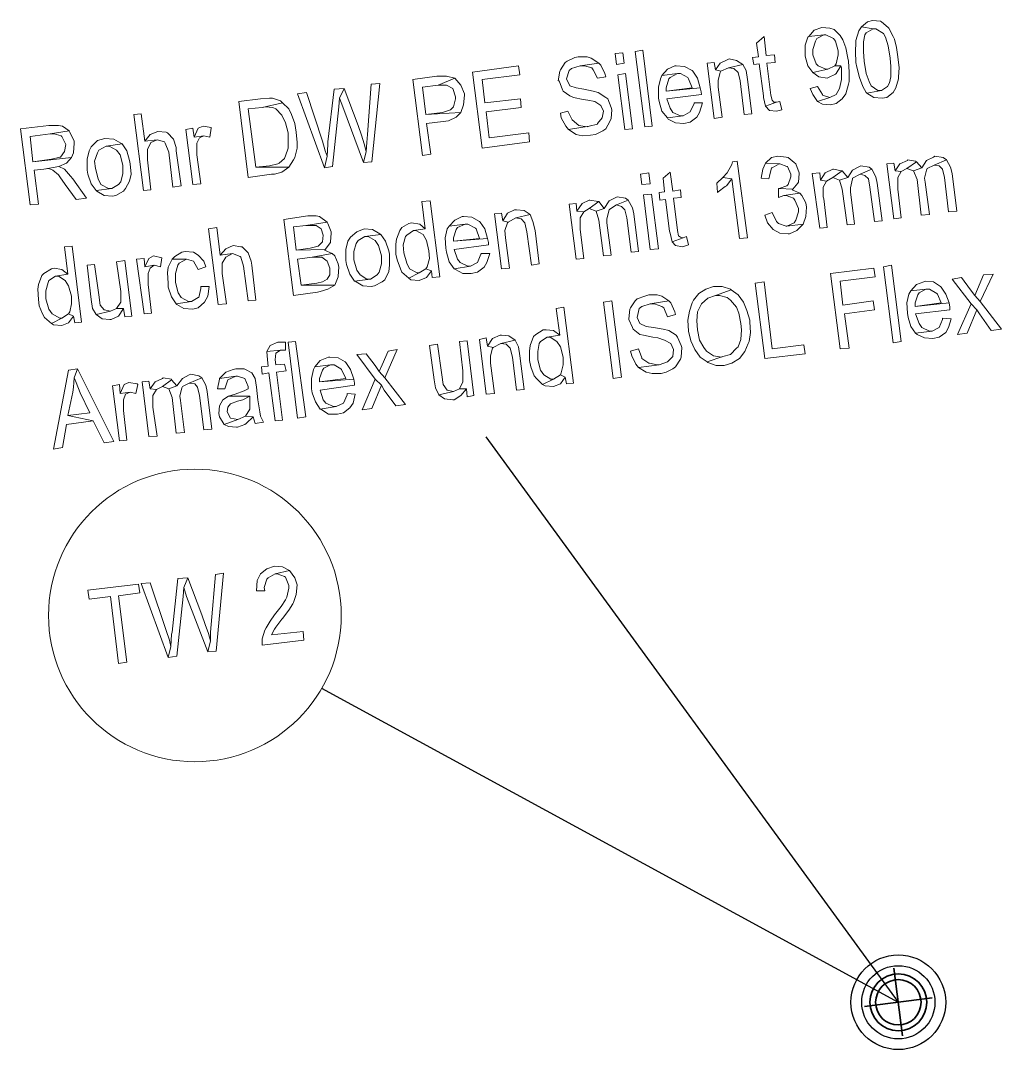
# Model space of a CAD drawing. Header units: metres. Extents: x 2713732.4 to 2713757.2, y 1226081.6 to 1226111.3.
# Drawn here: x 2713736.065 to 2713737.618, y 1226096.749 to 1226098.379 of the extents above; entities that cross this region are included whole.
import ezdxf

# ---------------------------------------------------------------- set-up
doc = ezdxf.new("R2010")
doc.units = ezdxf.units.M
doc.linetypes.add('DASHDOT', pattern=[1, 0.5, -0.25, 0, -0.25])
doc.layers.add('einlagen_boden_erstes_og', color=7, linetype='Continuous', true_color=0x000000)

msp = doc.modelspace()

# ---------------------------------------------------------------- linework, layer by layer
at = {"layer": 'einlagen_boden_erstes_og', "color": 7, "linetype": 'Continuous', "lineweight": 25, "extrusion": (0.000477202, 0.001815, 0.999998)}
for p in [(2713736.8015, 1226097.7193, -0.1688), (2713736.5414, 1226097.3209, -0.1679)]:
    msp.add_line(p, (2713737.4547, 1226096.8237, -0.1674), dxfattribs=at)
at = {"layer": 'einlagen_boden_erstes_og', "color": 216, "linetype": 'DASHDOT', "lineweight": 35, "true_color": 0x800080, "extrusion": (0.000477202, 0.001815, 0.999998)}
for p, q in [((2713737.4615, 1226096.7701, -0.1674), (2713737.4479, 1226096.8773, -0.1675)), ((2713737.4011, 1226096.8169, -0.1674), (2713737.5082, 1226096.8305, -0.1675))]:
    msp.add_line(p, q, dxfattribs=at)
at = {"layer": 'einlagen_boden_erstes_og', "color": 7, "lineweight": 0}
for points in [[(2713737.3334, 1226098.3681), (2713737.3334, 1226098.3681), (2713737.3215, 1226098.3638), (2713737.3128, 1226098.354), (2713737.3367, 1226098.3562), (2713737.3399, 1226098.3562), (2713737.3519, 1226098.3508), (2713737.3552, 1226098.3464), (2713737.3595, 1226098.3312), (2713737.3595, 1226098.3247), (2713737.3562, 1226098.3106), (2713737.3541, 1226098.3073), (2713737.3638, 1226098.3073), (2713737.3649, 1226098.3041), (2713737.3649, 1226098.3008), (2713737.3649, 1226098.2856), (2713737.3617, 1226098.2715), (2713737.3562, 1226098.2617), (2713737.3465, 1226098.2573), (2713737.3269, 1226098.2508), (2713737.3345, 1226098.2465), (2713737.3476, 1226098.2454), (2713737.3562, 1226098.2476), (2713737.366, 1226098.2552), (2713737.3714, 1226098.2628), (2713737.3758, 1226098.278), (2713737.3769, 1226098.2823), (2713737.3769, 1226098.2975), (2713737.3758, 1226098.3149), (2713737.3747, 1226098.3193), (2713737.3714, 1226098.3356), (2713737.3671, 1226098.3486), (2713737.3628, 1226098.3551), (2713737.353, 1226098.3649), (2713737.3465, 1226098.3671)], [(2713737.3964, 1226098.3692), (2713737.3921, 1226098.3627), (2713737.3877, 1226098.3475), (2713737.3877, 1226098.3442), (2713737.3867, 1226098.3301), (2713737.3877, 1226098.3127), (2713737.3888, 1226098.3051), (2713737.3932, 1226098.2888), (2713737.3986, 1226098.2747), (2713737.404, 1226098.265), (2713737.4051, 1226098.2639), (2713737.4279, 1226098.2682), (2713737.4225, 1226098.2682), (2713737.4116, 1226098.2758), (2713737.4084, 1226098.2823), (2713737.404, 1226098.2954), (2713737.4008, 1226098.3149), (2713737.3997, 1226098.3301), (2713737.3997, 1226098.3453), (2713737.4019, 1226098.3562), (2713737.404, 1226098.3595), (2713737.4149, 1226098.366)], [(2713737.4138, 1226098.379), (2713737.4062, 1226098.3768), (2713737.3964, 1226098.3692), (2713737.4149, 1226098.366), (2713737.4192, 1226098.366), (2713737.4312, 1226098.3584), (2713737.4345, 1226098.3529), (2713737.4388, 1226098.3388), (2713737.4421, 1226098.3193), (2713737.4431, 1226098.3062), (2713737.4431, 1226098.2899), (2713737.441, 1226098.2802), (2713737.4377, 1226098.2747), (2713737.4279, 1226098.2682), (2713737.4051, 1226098.2639), (2713737.416, 1226098.2573), (2713737.429, 1226098.2563), (2713737.4366, 1226098.2573), (2713737.4464, 1226098.265), (2713737.4507, 1226098.2726), (2713737.4551, 1226098.2867), (2713737.4551, 1226098.2899), (2713737.4562, 1226098.3041), (2713737.454, 1226098.3214), (2713737.4518, 1226098.3366), (2713737.4486, 1226098.3497), (2713737.4464, 1226098.354), (2713737.4399, 1226098.3671), (2713737.4388, 1226098.3681), (2713737.4279, 1226098.3768), (2713737.4268, 1226098.3779)], [(2713737.2422, 1226098.354), (2713737.2302, 1226098.3432), (2713737.2335, 1226098.3214), (2713737.2237, 1226098.3204), (2713737.2259, 1226098.3095), (2713737.2346, 1226098.3106), (2713737.2411, 1226098.2595), (2713737.2411, 1226098.2573), (2713737.2444, 1226098.2432), (2713737.2617, 1226098.2497), (2713737.2574, 1226098.2497), (2713737.2552, 1226098.253), (2713737.253, 1226098.2606), (2713737.2465, 1226098.3117), (2713737.2596, 1226098.3127), (2713737.2585, 1226098.3247), (2713737.2454, 1226098.3236)], [(2713737.3128, 1226098.354), (2713737.3117, 1226098.3529), (2713737.3074, 1226098.3399), (2713737.3074, 1226098.3236), (2713737.3074, 1226098.3225), (2713737.3117, 1226098.3073), (2713737.3193, 1226098.2965), (2713737.3432, 1226098.3019), (2713737.3399, 1226098.3019), (2713737.328, 1226098.3073), (2713737.3247, 1226098.3106), (2713737.3193, 1226098.3247), (2713737.3193, 1226098.3334), (2713737.3237, 1226098.3464), (2713737.3258, 1226098.3508), (2713737.3367, 1226098.3562)], [(2713737.0532, 1226098.2106), (2713737.038, 1226098.3301), (2713737.0499, 1226098.3323), (2713737.0651, 1226098.2117), (2713737.0532, 1226098.2106)], [(2713736.9478, 1226098.3214), (2713736.9424, 1226098.3204), (2713736.9304, 1226098.3149), (2713736.9272, 1226098.3127), (2713736.9196, 1226098.3008), (2713736.9185, 1226098.2986), (2713736.9163, 1226098.2834), (2713736.9174, 1226098.2834), (2713736.9228, 1226098.2693), (2713736.9239, 1226098.2671), (2713736.9348, 1226098.2595), (2713736.9402, 1226098.2573), (2713736.9554, 1226098.2541), (2713736.963, 1226098.253), (2713736.9739, 1226098.2508), (2713736.9837, 1226098.2443), (2713736.988, 1226098.2356), (2713736.9858, 1226098.2248), (2713736.9782, 1226098.2161), (2713736.9782, 1226098.215), (2713736.9652, 1226098.2117), (2713736.9326, 1226098.2063), (2713736.9446, 1226098.1987), (2713736.9543, 1226098.1965), (2713736.9674, 1226098.1976), (2713736.975, 1226098.1987), (2713736.9869, 1226098.2041), (2713736.9913, 1226098.2074), (2713736.9978, 1226098.2193), (2713737, 1226098.2237), (2713737.001, 1226098.2378), (2713737, 1226098.2411), (2713736.9945, 1226098.2552), (2713736.9913, 1226098.2573), (2713736.9793, 1226098.265), (2713736.9717, 1226098.2671), (2713736.9565, 1226098.2704), (2713736.9446, 1226098.2726), (2713736.9348, 1226098.2758), (2713736.9294, 1226098.2867), (2713736.9294, 1226098.2867), (2713736.9337, 1226098.2997), (2713736.937, 1226098.303), (2713736.9511, 1226098.3073), (2713736.9804, 1226098.3117), (2713736.9685, 1226098.3193), (2713736.9619, 1226098.3214)], [(2713737.0184, 1226098.328), (2713737.0065, 1226098.3269), (2713737.0086, 1226098.3095), (2713737.0206, 1226098.3117)], [(2713737.1868, 1226098.3182), (2713737.1846, 1226098.3171), (2713737.1727, 1226098.3117), (2713737.1651, 1226098.3008), (2713737.1738, 1226098.2986), (2713737.1857, 1226098.3041), (2713737.2085, 1226098.3095), (2713737.1987, 1226098.316)], [(2713736.8533, 1226098.3073), (2713736.7805, 1226098.2975), (2713736.7957, 1226098.177), (2713736.8707, 1226098.1867), (2713736.8696, 1226098.2009), (2713736.8066, 1226098.1933), (2713736.8023, 1226098.2345), (2713736.8577, 1226098.2411), (2713736.8566, 1226098.2552), (2713736.8001, 1226098.2487), (2713736.7957, 1226098.2856), (2713736.8555, 1226098.2932)], [(2713736.9804, 1226098.3117), (2713736.9511, 1226098.3073), (2713736.9576, 1226098.3073), (2713736.9695, 1226098.3041), (2713736.9717, 1226098.3008), (2713736.9782, 1226098.2878), (2713736.9913, 1226098.2899), (2713736.9902, 1226098.2954), (2713736.9837, 1226098.3084)], [(2713737.1031, 1226098.3073), (2713737.101, 1226098.3073), (2713737.089, 1226098.3019), (2713737.0803, 1226098.2921), (2713737.1053, 1226098.2954), (2713737.1097, 1226098.2954), (2713737.1216, 1226098.2888), (2713737.1227, 1226098.2867), (2713737.1281, 1226098.2726), (2713737.0869, 1226098.2671), (2713737.1412, 1226098.2726), (2713737.1368, 1226098.2878), (2713737.1292, 1226098.2986), (2713737.1281, 1226098.2997), (2713737.1162, 1226098.3062)], [(2713737.1629, 1226098.3127), (2713737.152, 1226098.3117), (2713737.1629, 1226098.2237), (2713737.1759, 1226098.2258), (2713737.1694, 1226098.2736), (2713737.1694, 1226098.2845), (2713737.1727, 1226098.2965), (2713737.1738, 1226098.2986), (2713737.1651, 1226098.3008)], [(2713737.2085, 1226098.3095), (2713737.1857, 1226098.3041), (2713737.1944, 1226098.303), (2713737.2009, 1226098.2965), (2713737.2042, 1226098.2834), (2713737.2107, 1226098.2302), (2713737.2226, 1226098.2313), (2713737.2161, 1226098.2856), (2713737.2139, 1226098.2997)], [(2713737.3541, 1226098.3073), (2713737.3432, 1226098.3019), (2713737.3193, 1226098.2965), (2713737.3291, 1226098.2899), (2713737.3421, 1226098.2878), (2713737.3443, 1226098.2888), (2713737.3552, 1226098.2943), (2713737.3562, 1226098.2954), (2713737.3638, 1226098.3073)], [(2713736.7241, 1226098.291), (2713736.686, 1226098.2856), (2713736.7012, 1226098.165), (2713736.7143, 1226098.1672), (2713736.7078, 1226098.2161), (2713736.7338, 1226098.2193), (2713736.7425, 1226098.2204), (2713736.7545, 1226098.2258), (2713736.7621, 1226098.2335), (2713736.7067, 1226098.2302), (2713736.7012, 1226098.2736), (2713736.7262, 1226098.2769), (2713736.7523, 1226098.2878), (2713736.7523, 1226098.2878), (2713736.7393, 1226098.291), (2713736.7371, 1226098.291)], [(2713736.7523, 1226098.2878), (2713736.7262, 1226098.2769), (2713736.7393, 1226098.2769), (2713736.749, 1226098.2715), (2713736.7534, 1226098.2584), (2713736.7534, 1226098.2552), (2713736.7501, 1226098.2421), (2713736.7458, 1226098.2378), (2713736.7327, 1226098.2335), (2713736.7067, 1226098.2302), (2713736.7621, 1226098.2335), (2713736.7664, 1226098.2454), (2713736.7675, 1226098.2606), (2713736.7675, 1226098.2628), (2713736.7621, 1226098.2769), (2713736.7621, 1226098.2769)], [(2713737.0228, 1226098.2954), (2713737.0108, 1226098.2932), (2713737.0217, 1226098.2063), (2713737.0336, 1226098.2074)], [(2713737.0803, 1226098.2921), (2713737.0782, 1226098.2867), (2713737.0749, 1226098.2736), (2713737.0749, 1226098.2563), (2713737.076, 1226098.2508), (2713737.0803, 1226098.2356), (2713737.089, 1226098.2248), (2713737.114, 1226098.228), (2713737.1097, 1226098.228), (2713737.0977, 1226098.2335), (2713737.0934, 1226098.24), (2713737.0879, 1226098.2552), (2713737.1433, 1226098.2617), (2713737.1423, 1226098.266), (2713737.1412, 1226098.2726), (2713737.0869, 1226098.2671), (2713737.0869, 1226098.2726), (2713737.0912, 1226098.2867), (2713737.0934, 1226098.2888), (2713737.1053, 1226098.2954)], [(2713736.5774, 1226098.2715), (2713736.5611, 1226098.2704), (2713736.5513, 1226098.1867), (2713736.5513, 1226098.1824), (2713736.5503, 1226098.1639), (2713736.5459, 1226098.1455), (2713736.5589, 1226098.1476), (2713736.5687, 1226098.2421), (2713736.5698, 1226098.2563)], [(2713736.5774, 1226098.2715), (2713736.5698, 1226098.2563), (2713736.5752, 1226098.2421), (2713736.6078, 1226098.1542), (2713736.6122, 1226098.1715), (2713736.6089, 1226098.1835), (2713736.6046, 1226098.1976), (2713736.5991, 1226098.2128)], [(2713736.6339, 1226098.2791), (2713736.6198, 1226098.278), (2713736.6143, 1226098.1987), (2713736.6133, 1226098.1857), (2713736.6122, 1226098.1715), (2713736.6078, 1226098.1542), (2713736.6209, 1226098.1552)], [(2713737.3269, 1226098.2747), (2713737.315, 1226098.2715), (2713737.3193, 1226098.2617), (2713737.3269, 1226098.2508), (2713737.3465, 1226098.2573), (2713737.3345, 1226098.2606), (2713737.3345, 1226098.2617)], [(2713736.4449, 1226098.2552), (2713736.4101, 1226098.2508), (2713736.4253, 1226098.1303), (2713736.4623, 1226098.1357), (2713736.4666, 1226098.1357), (2713736.4786, 1226098.1389), (2713736.4786, 1226098.1389), (2713736.4894, 1226098.1466), (2713736.4894, 1226098.1466), (2713736.4373, 1226098.1466), (2713736.4253, 1226098.2389), (2713736.4471, 1226098.2411), (2713736.4797, 1226098.2487), (2713736.4764, 1226098.2519), (2713736.4634, 1226098.2563), (2713736.459, 1226098.2563)], [(2713736.5177, 1226098.265), (2713736.5035, 1226098.2628), (2713736.5459, 1226098.1455), (2713736.5503, 1226098.1639), (2713736.547, 1226098.1726), (2713736.5427, 1226098.1878)], [(2713737.2672, 1226098.2508), (2713737.2617, 1226098.2497), (2713737.2444, 1226098.2432), (2713737.2509, 1226098.2367), (2713737.2617, 1226098.2356), (2713737.2704, 1226098.2378)], [(2713736.4797, 1226098.2487), (2713736.4471, 1226098.2411), (2713736.4525, 1226098.2421), (2713736.4644, 1226098.2411), (2713736.4688, 1226098.2389), (2713736.4786, 1226098.2291), (2713736.484, 1226098.2172), (2713736.4883, 1226098.2009), (2713736.4883, 1226098.1911), (2713736.4883, 1226098.177), (2713736.4873, 1226098.1737), (2713736.4829, 1226098.1607), (2713736.4742, 1226098.1531), (2713736.472, 1226098.152), (2713736.459, 1226098.1487), (2713736.4373, 1226098.1466), (2713736.4894, 1226098.1466), (2713736.497, 1226098.1585), (2713736.4992, 1226098.1618), (2713736.5025, 1226098.177), (2713736.5025, 1226098.1857), (2713736.5014, 1226098.202), (2713736.4992, 1226098.2161), (2713736.4938, 1226098.2302), (2713736.4894, 1226098.2389)], [(2713736.9315, 1226098.2356), (2713736.9196, 1226098.2324), (2713736.9207, 1226098.2248), (2713736.9283, 1226098.2117), (2713736.9326, 1226098.2063), (2713736.9652, 1226098.2117), (2713736.9619, 1226098.2106), (2713736.9489, 1226098.2128), (2713736.9489, 1226098.2128), (2713736.938, 1226098.2215), (2713736.938, 1226098.2215)], [(2713737.1314, 1226098.2487), (2713737.1314, 1226098.2476), (2713737.1249, 1226098.2345), (2713737.114, 1226098.228), (2713737.089, 1226098.2248), (2713737.0901, 1226098.2226), (2713737.1021, 1226098.2172), (2713737.1151, 1226098.2161), (2713737.1249, 1226098.2182), (2713737.1357, 1226098.2258), (2713737.1401, 1226098.2335), (2713737.1444, 1226098.2487)], [(2713736.2559, 1226098.2313), (2713736.2439, 1226098.2302), (2713736.2591, 1226098.1096), (2713736.2711, 1226098.1107), (2713736.2657, 1226098.1585), (2713736.2657, 1226098.1596), (2713736.2657, 1226098.1748), (2713736.2711, 1226098.1857), (2713736.2809, 1226098.19), (2713736.2613, 1226098.1878)], [(2713736.1092, 1226098.2128), (2713736.0647, 1226098.2074), (2713736.0799, 1226098.0868), (2713736.093, 1226098.0879), (2713736.0864, 1226098.1422), (2713736.1016, 1226098.1433), (2713736.1255, 1226098.1476), (2713736.1375, 1226098.1531), (2713736.1451, 1226098.1618), (2713736.0843, 1226098.1552), (2713736.0799, 1226098.1954), (2713736.1114, 1226098.1998), (2713736.1418, 1226098.2041), (2713736.131, 1226098.2117), (2713736.1245, 1226098.2128)], [(2713736.1418, 1226098.2041), (2713736.1114, 1226098.1998), (2713736.1179, 1226098.1998), (2713736.1288, 1226098.1965), (2713736.1299, 1226098.1954), (2713736.1364, 1226098.1824), (2713736.1342, 1226098.1715), (2713736.1277, 1226098.1628), (2713736.1266, 1226098.1628), (2713736.1136, 1226098.1596), (2713736.0843, 1226098.1552), (2713736.1451, 1226098.1618), (2713736.1483, 1226098.1694), (2713736.1494, 1226098.1846), (2713736.1494, 1226098.1878), (2713736.1429, 1226098.202)], [(2713736.282, 1226098.203), (2713736.27, 1226098.1987), (2713736.2613, 1226098.1878), (2713736.2809, 1226098.19), (2713736.2928, 1226098.1867), (2713736.2939, 1226098.1846), (2713736.2993, 1226098.1704), (2713736.3059, 1226098.1151), (2713736.3189, 1226098.1172), (2713736.3113, 1226098.1726), (2713736.3113, 1226098.1781), (2713736.3069, 1226098.1911), (2713736.2972, 1226098.2009), (2713736.295, 1226098.202)], [(2713736.3374, 1226098.2085), (2713736.3265, 1226098.2063), (2713736.3374, 1226098.1194), (2713736.3504, 1226098.1205), (2713736.3439, 1226098.1661), (2713736.3439, 1226098.1683), (2713736.3439, 1226098.1846), (2713736.3482, 1226098.1933), (2713736.3547, 1226098.1965), (2713736.3395, 1226098.1943)], [(2713736.3536, 1226098.2117), (2713736.346, 1226098.2085), (2713736.346, 1226098.2085), (2713736.3395, 1226098.1943), (2713736.3547, 1226098.1965), (2713736.3645, 1226098.1943), (2713736.3667, 1226098.2085), (2713736.3667, 1226098.2096)], [(2713736.1983, 1226098.1922), (2713736.1864, 1226098.1889), (2713736.1766, 1226098.1791), (2713736.1733, 1226098.1726), (2713736.1701, 1226098.1596), (2713736.1701, 1226098.1422), (2713736.1712, 1226098.1357), (2713736.1766, 1226098.1205), (2713736.1842, 1226098.1096), (2713736.2092, 1226098.1129), (2713736.2037, 1226098.1129), (2713736.1918, 1226098.1194), (2713736.1875, 1226098.1281), (2713736.1831, 1226098.1444), (2713736.182, 1226098.1563), (2713736.1864, 1226098.1694), (2713736.1885, 1226098.1737), (2713736.2005, 1226098.1802), (2713736.2255, 1226098.1835), (2713736.2233, 1226098.1846), (2713736.2124, 1226098.1911)], [(2713736.2255, 1226098.1835), (2713736.2005, 1226098.1802), (2713736.2048, 1226098.1802), (2713736.2168, 1226098.1737), (2713736.2222, 1226098.1661), (2713736.2266, 1226098.1498), (2713736.2266, 1226098.1368), (2713736.2233, 1226098.1237), (2713736.22, 1226098.1194), (2713736.2092, 1226098.1129), (2713736.1842, 1226098.1096), (2713736.1853, 1226098.1085), (2713736.1972, 1226098.102), (2713736.2103, 1226098.1009), (2713736.2157, 1226098.102), (2713736.2276, 1226098.1085), (2713736.2309, 1226098.1129), (2713736.2374, 1226098.1248), (2713736.2396, 1226098.1357), (2713736.2385, 1226098.152), (2713736.2374, 1226098.1574), (2713736.2331, 1226098.1726)], [(2713737.1998, 1226098.1563), (2713737.1922, 1226098.1552), (2713737.1911, 1226098.1509), (2713737.1835, 1226098.1379), (2713737.177, 1226098.1303), (2713737.1911, 1226098.1281), (2713737.2031, 1226098.0336), (2713737.2161, 1226098.0347)], [(2713737.2444, 1226098.1531), (2713737.24, 1226098.1433), (2713737.2378, 1226098.1292), (2713737.2498, 1226098.1281), (2713737.2509, 1226098.1324), (2713737.2541, 1226098.1455), (2713737.2552, 1226098.1455), (2713737.2661, 1226098.152)], [(2713737.2639, 1226098.1639), (2713737.2541, 1226098.1618), (2713737.2444, 1226098.1531), (2713737.2661, 1226098.152), (2713737.2672, 1226098.152), (2713737.278, 1226098.1476), (2713737.2791, 1226098.1476), (2713737.2845, 1226098.1357), (2713737.2845, 1226098.1313), (2713737.2802, 1226098.1194), (2713737.278, 1226098.1172), (2713737.2661, 1226098.1129), (2713737.2878, 1226098.1118), (2713737.2954, 1226098.1216), (2713737.2965, 1226098.1227), (2713737.2976, 1226098.1368), (2713737.2976, 1226098.1379), (2713737.2922, 1226098.152), (2713737.29, 1226098.1542), (2713737.2802, 1226098.1618), (2713737.2769, 1226098.1628)], [(2713737.4475, 1226098.1531), (2713737.4366, 1226098.152), (2713737.4475, 1226098.0651), (2713737.4594, 1226098.0662), (2713737.454, 1226098.1118), (2713737.454, 1226098.1151), (2713737.454, 1226098.1303), (2713737.4594, 1226098.14), (2713737.4497, 1226098.1411)], [(2713737.4692, 1226098.1585), (2713737.4692, 1226098.1574), (2713737.4573, 1226098.152), (2713737.4497, 1226098.1411), (2713737.4594, 1226098.14), (2713737.4681, 1226098.1444), (2713737.4833, 1226098.1552), (2713737.4822, 1226098.1563)], [(2713737.4833, 1226098.1552), (2713737.4681, 1226098.1444), (2713737.479, 1226098.1411), (2713737.492, 1226098.1455)], [(2713737.5127, 1226098.1639), (2713737.5105, 1226098.1628), (2713737.4996, 1226098.1574), (2713737.492, 1226098.1455), (2713737.479, 1226098.1411), (2713737.479, 1226098.1411), (2713737.4844, 1226098.127), (2713737.4909, 1226098.0705), (2713737.504, 1226098.0716), (2713737.4975, 1226098.1227), (2713737.4964, 1226098.1292), (2713737.4996, 1226098.1422), (2713737.5007, 1226098.1444), (2713737.5116, 1226098.1498), (2713737.5311, 1226098.1585), (2713737.5257, 1226098.1618)], [(2713737.5311, 1226098.1585), (2713737.5116, 1226098.1498), (2713737.5192, 1226098.1487), (2713737.5246, 1226098.1433), (2713737.5279, 1226098.1303), (2713737.5344, 1226098.0759), (2713737.5474, 1226098.077), (2713737.5398, 1226098.1368), (2713737.5376, 1226098.1466)], [(2713736.1255, 1226098.1476), (2713736.1016, 1226098.1433), (2713736.1092, 1226098.1444), (2713736.1158, 1226098.1422), (2713736.1245, 1226098.1346), (2713736.1266, 1226098.1313), (2713736.1353, 1226098.1194), (2713736.1527, 1226098.0955), (2713736.169, 1226098.0977), (2713736.1473, 1226098.1281), (2713736.144, 1226098.1324), (2713736.1342, 1226098.1433)], [(2713737.0597, 1226098.1379), (2713737.0467, 1226098.1357), (2713737.0488, 1226098.1194), (2713737.0619, 1226098.1205)], [(2713737.0934, 1226098.1389), (2713737.0825, 1226098.1292), (2713737.0847, 1226098.1074), (2713737.076, 1226098.1064), (2713737.0771, 1226098.0944), (2713737.0858, 1226098.0955), (2713737.0923, 1226098.0455), (2713737.0934, 1226098.0423), (2713737.0966, 1226098.0282), (2713737.114, 1226098.0347), (2713737.1097, 1226098.0358), (2713737.1064, 1226098.0379), (2713737.1053, 1226098.0466), (2713737.0988, 1226098.0977), (2713737.1108, 1226098.0988), (2713737.1097, 1226098.1107), (2713737.0977, 1226098.1085)], [(2713737.3302, 1226098.1379), (2713737.3182, 1226098.1368), (2713737.3302, 1226098.0499), (2713737.3421, 1226098.051), (2713737.3367, 1226098.0966), (2713737.3356, 1226098.0998), (2713737.3356, 1226098.1151), (2713737.341, 1226098.1248), (2713737.3313, 1226098.1259)], [(2713737.3519, 1226098.1433), (2713737.3508, 1226098.1433), (2713737.3389, 1226098.1379), (2713737.3313, 1226098.1259), (2713737.341, 1226098.1248), (2713737.3508, 1226098.1303), (2713737.366, 1226098.1411), (2713737.3649, 1226098.1411)], [(2713737.366, 1226098.1411), (2713737.3508, 1226098.1303), (2713737.3617, 1226098.1259), (2713737.3747, 1226098.1303)], [(2713737.3953, 1226098.1487), (2713737.3932, 1226098.1476), (2713737.3823, 1226098.1422), (2713737.3747, 1226098.1303), (2713737.3617, 1226098.1259), (2713737.3617, 1226098.1259), (2713737.366, 1226098.1118), (2713737.3736, 1226098.0553), (2713737.3856, 1226098.0564), (2713737.3791, 1226098.1074), (2713737.3791, 1226098.114), (2713737.3823, 1226098.1281), (2713737.3823, 1226098.1292), (2713737.3943, 1226098.1357), (2713737.4127, 1226098.1433), (2713737.4084, 1226098.1466)], [(2713737.4127, 1226098.1433), (2713737.3943, 1226098.1357), (2713737.4019, 1226098.1335), (2713737.4073, 1226098.1281), (2713737.4095, 1226098.1151), (2713737.4171, 1226098.0607), (2713737.429, 1226098.0618), (2713737.4214, 1226098.1216), (2713737.4192, 1226098.1313)], [(2713737.177, 1226098.1303), (2713737.1672, 1226098.1216), (2713737.1683, 1226098.1064), (2713737.1694, 1226098.1074), (2713737.1803, 1226098.1161), (2713737.1824, 1226098.1172), (2713737.1911, 1226098.1281)], [(2713737.064, 1226098.1042), (2713737.051, 1226098.1031), (2713737.0619, 1226098.0162), (2713737.0749, 1226098.0173)], [(2713737.265, 1226098.1129), (2713737.265, 1226098.0988), (2713737.2737, 1226098.102), (2713737.2987, 1226098.1053), (2713737.2867, 1226098.1107), (2713737.2878, 1226098.1118), (2713737.2661, 1226098.1129)], [(2713737.2987, 1226098.1053), (2713737.2737, 1226098.102), (2713737.2769, 1226098.102), (2713737.2889, 1226098.0977), (2713737.2911, 1226098.0944), (2713737.2965, 1226098.0814), (2713737.2965, 1226098.0759), (2713737.2922, 1226098.0629), (2713737.29, 1226098.0586), (2713737.278, 1226098.0531), (2713737.3041, 1226098.0564), (2713737.3084, 1226098.0683), (2713737.3095, 1226098.0836), (2713737.3084, 1226098.0901), (2713737.3019, 1226098.102)], [(2713736.7132, 1226098.0933), (2713736.7002, 1226098.0922), (2713736.7056, 1226098.0488), (2713736.6871, 1226098.0466), (2713736.6904, 1226098.0466), (2713736.7023, 1226098.0401), (2713736.7078, 1226098.0303), (2713736.711, 1226098.014), (2713736.7121, 1226098.0021), (2713736.7088, 1226097.989), (2713736.7067, 1226097.9858), (2713736.7154, 1226097.9825), (2713736.7164, 1226097.9717), (2713736.7284, 1226097.9728)], [(2713736.9446, 1226098.089), (2713736.9337, 1226098.0879), (2713736.9446, 1226098.001), (2713736.9565, 1226098.0021), (2713736.9511, 1226098.0477), (2713736.9511, 1226098.051), (2713736.9511, 1226098.0662), (2713736.9565, 1226098.0759), (2713736.9456, 1226098.077)], [(2713736.9663, 1226098.0944), (2713736.9652, 1226098.0944), (2713736.9543, 1226098.089), (2713736.9456, 1226098.077), (2713736.9565, 1226098.0759), (2713736.9652, 1226098.0814), (2713736.9804, 1226098.0922), (2713736.9793, 1226098.0922)], [(2713736.9804, 1226098.0922), (2713736.9652, 1226098.0814), (2713736.9761, 1226098.077), (2713736.9891, 1226098.0814)], [(2713737.0097, 1226098.0998), (2713737.0076, 1226098.0988), (2713736.9967, 1226098.0933), (2713736.9891, 1226098.0814), (2713736.9761, 1226098.077), (2713736.9761, 1226098.077), (2713736.9804, 1226098.0629), (2713736.988, 1226098.0064), (2713737, 1226098.0075), (2713736.9934, 1226098.0586), (2713736.9934, 1226098.0651), (2713736.9967, 1226098.0792), (2713736.9978, 1226098.0803), (2713737.0086, 1226098.0868), (2713737.0271, 1226098.0944), (2713737.0228, 1226098.0977)], [(2713737.0271, 1226098.0944), (2713737.0086, 1226098.0868), (2713737.0163, 1226098.0846), (2713737.0217, 1226098.0792), (2713737.0249, 1226098.0662), (2713737.0315, 1226098.0119), (2713737.0434, 1226098.0129), (2713737.0358, 1226098.0727), (2713737.0336, 1226098.0825)], [(2713736.8262, 1226098.0738), (2713736.8153, 1226098.0727), (2713736.8262, 1226097.9858), (2713736.8392, 1226097.9869), (2713736.8327, 1226098.0347), (2713736.8316, 1226098.0466), (2713736.8359, 1226098.0586), (2713736.837, 1226098.0597), (2713736.8283, 1226098.0618)], [(2713736.8501, 1226098.0792), (2713736.8468, 1226098.0792), (2713736.8359, 1226098.0738), (2713736.8283, 1226098.0618), (2713736.837, 1226098.0597), (2713736.849, 1226098.0662), (2713736.8718, 1226098.0716), (2713736.862, 1226098.0781)], [(2713736.8718, 1226098.0716), (2713736.849, 1226098.0662), (2713736.8577, 1226098.0651), (2713736.8631, 1226098.0586), (2713736.8663, 1226098.0444), (2713736.874, 1226097.9912), (2713736.8859, 1226097.9934), (2713736.8794, 1226098.0466), (2713736.8761, 1226098.0607)], [(2713737.2552, 1226098.0749), (2713737.2433, 1226098.0705), (2713737.2476, 1226098.0586), (2713737.2563, 1226098.0477), (2713737.2672, 1226098.0423), (2713737.2802, 1226098.0412), (2713737.2824, 1226098.0412), (2713737.2943, 1226098.0466), (2713737.303, 1226098.0553), (2713737.3041, 1226098.0564), (2713737.278, 1226098.0531), (2713737.2769, 1226098.0531), (2713737.265, 1226098.0575), (2713737.2617, 1226098.0607)], [(2713736.5198, 1226098.0694), (2713736.4818, 1226098.064), (2713736.497, 1226097.9434), (2713736.535, 1226097.9489), (2713736.5394, 1226097.9499), (2713736.5513, 1226097.9532), (2713736.5622, 1226097.9597), (2713736.509, 1226097.9597), (2713736.5035, 1226098.001), (2713736.5264, 1226098.0043), (2713736.5579, 1226098.0097), (2713736.5459, 1226098.0151), (2713736.547, 1226098.0162), (2713736.5014, 1226098.0151), (2713736.497, 1226098.0521), (2713736.5166, 1226098.0542), (2713736.5503, 1226098.0597), (2713736.5383, 1226098.0683), (2713736.5329, 1226098.0694)], [(2713736.5503, 1226098.0597), (2713736.5166, 1226098.0542), (2713736.5209, 1226098.0542), (2713736.5329, 1226098.0542), (2713736.5405, 1226098.0488), (2713736.5437, 1226098.039), (2713736.5427, 1226098.0282), (2713736.5361, 1226098.0216), (2713736.5231, 1226098.0184), (2713736.5014, 1226098.0151), (2713736.547, 1226098.0162), (2713736.5557, 1226098.0271), (2713736.5557, 1226098.0282), (2713736.5568, 1226098.0423), (2713736.5568, 1226098.0444), (2713736.5513, 1226098.0575)], [(2713736.6839, 1226098.0586), (2713736.6795, 1226098.0575), (2713736.6687, 1226098.051), (2713736.6654, 1226098.0466), (2713736.66, 1226098.0325), (2713736.6589, 1226098.0249), (2713736.6589, 1226098.0086), (2713736.6611, 1226097.9999), (2713736.6665, 1226097.9858), (2713736.6687, 1226097.9804), (2713736.6795, 1226097.9706), (2713736.6958, 1226097.9793), (2713736.6926, 1226097.9793), (2713736.6806, 1226097.9858), (2713736.6763, 1226097.9945), (2713736.6719, 1226098.0108), (2713736.6708, 1226098.0238), (2713736.6741, 1226098.0368), (2713736.6763, 1226098.039), (2713736.6871, 1226098.0466), (2713736.7056, 1226098.0488), (2713736.6969, 1226098.0564)], [(2713736.7436, 1226098.0531), (2713736.7403, 1226098.0488), (2713736.7371, 1226098.0347), (2713736.7382, 1226098.0184), (2713736.7393, 1226098.0119), (2713736.7436, 1226097.9967), (2713736.7512, 1226097.9858), (2713736.7773, 1226097.9901), (2713736.7729, 1226097.9901), (2713736.761, 1226097.9956), (2713736.7566, 1226098.001), (2713736.7512, 1226098.0162), (2713736.8055, 1226098.0238), (2713736.8055, 1226098.0271), (2713736.8044, 1226098.0336), (2713736.7501, 1226098.0292), (2713736.7501, 1226098.0347), (2713736.7545, 1226098.0477), (2713736.7566, 1226098.051), (2713736.7686, 1226098.0564)], [(2713736.7664, 1226098.0683), (2713736.7642, 1226098.0683), (2713736.7523, 1226098.0629), (2713736.7436, 1226098.0531), (2713736.7686, 1226098.0564), (2713736.7729, 1226098.0564), (2713736.7849, 1226098.0499), (2713736.786, 1226098.0488), (2713736.7914, 1226098.0336), (2713736.7501, 1226098.0292), (2713736.8044, 1226098.0336), (2713736.8001, 1226098.0488), (2713736.7925, 1226098.0597), (2713736.7914, 1226098.0607), (2713736.7795, 1226098.0673)], [(2713736.3754, 1226098.051), (2713736.3623, 1226098.0488), (2713736.3775, 1226097.9293), (2713736.3906, 1226097.9304), (2713736.3841, 1226097.9782), (2713736.3841, 1226097.9793), (2713736.3841, 1226097.9945), (2713736.3895, 1226098.0043), (2713736.4004, 1226098.0097), (2713736.3808, 1226098.0075)], [(2713736.6089, 1226098.0488), (2713736.597, 1226098.0444), (2713736.5872, 1226098.0358), (2713736.5828, 1226098.0292), (2713736.5796, 1226098.0162), (2713736.5796, 1226097.9988), (2713736.5807, 1226097.9923), (2713736.5861, 1226097.9771), (2713736.5937, 1226097.9662), (2713736.6187, 1226097.9695), (2713736.6133, 1226097.9695), (2713736.6024, 1226097.976), (2713736.597, 1226097.9836), (2713736.5926, 1226097.9999), (2713736.5926, 1226098.0129), (2713736.5959, 1226098.026), (2713736.5991, 1226098.0303), (2713736.61, 1226098.0368), (2713736.635, 1226098.0401), (2713736.6339, 1226098.0412), (2713736.6219, 1226098.0477)], [(2713736.635, 1226098.0401), (2713736.61, 1226098.0368), (2713736.6154, 1226098.0368), (2713736.6263, 1226098.0303), (2713736.6317, 1226098.0227), (2713736.6361, 1226098.0064), (2713736.6361, 1226097.9934), (2713736.6328, 1226097.9804), (2713736.6296, 1226097.976), (2713736.6187, 1226097.9695), (2713736.5937, 1226097.9662), (2713736.5959, 1226097.9652), (2713736.6067, 1226097.9586), (2713736.6198, 1226097.9575), (2713736.6252, 1226097.9586), (2713736.6372, 1226097.9652), (2713736.6415, 1226097.9684), (2713736.648, 1226097.9814), (2713736.6491, 1226097.9912), (2713736.6491, 1226098.0086), (2713736.648, 1226098.014), (2713736.6426, 1226098.0292)], [(2713736.4014, 1226098.0227), (2713736.3895, 1226098.0173), (2713736.3808, 1226098.0075), (2713736.4004, 1226098.0097), (2713736.4123, 1226098.0053), (2713736.4134, 1226098.0043), (2713736.4177, 1226097.9901), (2713736.4253, 1226097.9347), (2713736.4373, 1226097.9358), (2713736.4308, 1226097.9912), (2713736.4297, 1226097.9977), (2713736.4253, 1226098.0108), (2713736.4156, 1226098.0205), (2713736.4134, 1226098.0205)], [(2713737.1194, 1226098.0368), (2713737.114, 1226098.0347), (2713737.0966, 1226098.0282), (2713737.1021, 1226098.0227), (2713737.1129, 1226098.0205), (2713737.1227, 1226098.0238)], [(2713736.1462, 1226098.0216), (2713736.1342, 1226098.0205), (2713736.1397, 1226097.9771), (2713736.1201, 1226097.9738), (2713736.1245, 1226097.9738), (2713736.1353, 1226097.9673), (2713736.1407, 1226097.9586), (2713736.1451, 1226097.9423), (2713736.1451, 1226097.9304), (2713736.1429, 1226097.9174), (2713736.1407, 1226097.9141), (2713736.1483, 1226097.9108), (2713736.1505, 1226097.9), (2713736.1614, 1226097.9011)], [(2713736.2754, 1226098.0064), (2713736.2678, 1226098.0021), (2713736.2678, 1226098.0021), (2713736.2613, 1226097.989), (2713736.2765, 1226097.9912), (2713736.2863, 1226097.989), (2713736.2885, 1226098.0032), (2713736.2885, 1226098.0032)], [(2713736.3254, 1226098.0129), (2713736.32, 1226098.0119), (2713736.3091, 1226098.0053), (2713736.3048, 1226098.001), (2713736.3276, 1226098.001), (2713736.3384, 1226097.9977), (2713736.346, 1226097.9847), (2713736.358, 1226097.989), (2713736.3547, 1226097.9977), (2713736.346, 1226098.0075), (2713736.3384, 1226098.0119)], [(2713736.5579, 1226098.0097), (2713736.5264, 1226098.0043), (2713736.5296, 1226098.0043), (2713736.5416, 1226098.0043), (2713736.5503, 1226097.9977), (2713736.5546, 1226097.9869), (2713736.5546, 1226097.976), (2713736.5503, 1226097.9695), (2713736.5427, 1226097.9652), (2713736.534, 1226097.963), (2713736.509, 1226097.9597), (2713736.5622, 1226097.9597), (2713736.5676, 1226097.9728), (2713736.5676, 1226097.9738), (2713736.5687, 1226097.988), (2713736.5676, 1226097.9934), (2713736.5622, 1226098.0064)], [(2713736.7947, 1226098.0097), (2713736.7936, 1226098.0086), (2713736.7881, 1226097.9956), (2713736.7773, 1226097.9901), (2713736.7512, 1226097.9858), (2713736.7534, 1226097.9847), (2713736.7653, 1226097.9782), (2713736.7784, 1226097.9782), (2713736.7881, 1226097.9804), (2713736.799, 1226097.988), (2713736.8033, 1226097.9956), (2713736.8077, 1226098.0097)], [(2713736.182, 1226097.9923), (2713736.1701, 1226097.9912), (2713736.1766, 1226097.9369), (2713736.1788, 1226097.9228), (2713736.1842, 1226097.913), (2713736.207, 1226097.9184), (2713736.1972, 1226097.9206), (2713736.1907, 1226097.9282), (2713736.1885, 1226097.9445)], [(2713736.2298, 1226097.9988), (2713736.2168, 1226097.9967), (2713736.2233, 1226097.9499), (2713736.2233, 1226097.9478), (2713736.2233, 1226097.9326), (2713736.2168, 1226097.9228), (2713736.2276, 1226097.9228), (2713736.2298, 1226097.9098), (2713736.2407, 1226097.9108)], [(2713736.2602, 1226098.0021), (2713736.2483, 1226098.001), (2713736.2602, 1226097.9141), (2713736.2722, 1226097.9152), (2713736.2667, 1226097.9608), (2713736.2667, 1226097.963), (2713736.2667, 1226097.9782), (2713736.27, 1226097.9869), (2713736.2765, 1226097.9912), (2713736.2613, 1226097.989)], [(2713736.3048, 1226098.001), (2713736.2982, 1226097.988), (2713736.2972, 1226097.9793), (2713736.2982, 1226097.963), (2713736.2982, 1226097.9565), (2713736.3037, 1226097.9413), (2713736.3113, 1226097.9304), (2713736.3352, 1226097.9337), (2713736.3308, 1226097.9337), (2713736.3189, 1226097.9402), (2713736.3145, 1226097.9478), (2713736.3102, 1226097.9641), (2713736.3102, 1226097.9782), (2713736.3135, 1226097.9912), (2713736.3156, 1226097.9945), (2713736.3276, 1226098.001)], [(2713737.4464, 1226097.8685), (2713737.4312, 1226097.989), (2713737.4442, 1226097.9912), (2713737.4594, 1226097.8706), (2713737.4464, 1226097.8685)], [(2713736.1179, 1226097.9869), (2713736.1136, 1226097.9858), (2713736.1016, 1226097.9782), (2713736.0984, 1226097.9749), (2713736.093, 1226097.9608), (2713736.0919, 1226097.9532), (2713736.093, 1226097.9369), (2713736.094, 1226097.9271), (2713736.0995, 1226097.9141), (2713736.1027, 1226097.9087), (2713736.1136, 1226097.8989), (2713736.1299, 1226097.9076), (2713736.1266, 1226097.9076), (2713736.1147, 1226097.9141), (2713736.1092, 1226097.9217), (2713736.1049, 1226097.938), (2713736.1049, 1226097.951), (2713736.1082, 1226097.9641), (2713736.1092, 1226097.9673), (2713736.1201, 1226097.9738), (2713736.1397, 1226097.9771), (2713736.1299, 1226097.9847)], [(2713736.7067, 1226097.9858), (2713736.6958, 1226097.9793), (2713736.6795, 1226097.9706), (2713736.6828, 1226097.9684), (2713736.6958, 1226097.9673), (2713736.7078, 1226097.9717), (2713736.7154, 1226097.9825)], [(2713737.416, 1226097.9869), (2713737.3476, 1226097.9782), (2713737.3628, 1226097.8587), (2713737.3769, 1226097.8598), (2713737.3693, 1226097.9141), (2713737.4171, 1226097.9206), (2713737.4149, 1226097.9347), (2713737.3671, 1226097.9282), (2713737.3628, 1226097.9662), (2713737.4182, 1226097.9728)], [(2713737.605, 1226097.9771), (2713737.5898, 1226097.976), (2713737.58, 1226097.9532), (2713737.5757, 1226097.9434), (2713737.5844, 1226097.9337)], [(2713736.3504, 1226097.9575), (2713736.3504, 1226097.9543), (2713736.3471, 1226097.9402), (2713736.346, 1226097.9402), (2713736.3352, 1226097.9337), (2713736.3113, 1226097.9304), (2713736.3124, 1226097.9293), (2713736.3232, 1226097.9228), (2713736.3374, 1226097.9217), (2713736.346, 1226097.9239), (2713736.3558, 1226097.9326), (2713736.3613, 1226097.9423), (2713736.3634, 1226097.9575)], [(2713737.1629, 1226097.9575), (2713737.1618, 1226097.9575), (2713737.1499, 1226097.9532), (2713737.139, 1226097.9467), (2713737.1303, 1226097.9358), (2713737.1281, 1226097.9315), (2713737.1238, 1226097.9184), (2713737.1216, 1226097.9043), (2713737.1227, 1226097.8869), (2713737.1227, 1226097.8869), (2713737.126, 1226097.8717), (2713737.1325, 1226097.8576), (2713737.1325, 1226097.8576), (2713737.1412, 1226097.8457), (2713737.152, 1226097.8381), (2713737.177, 1226097.8468), (2713737.1748, 1226097.8457), (2713737.1618, 1226097.8478), (2713737.1509, 1226097.8554), (2713737.1466, 1226097.8609), (2713737.1401, 1226097.8728), (2713737.1368, 1226097.8891), (2713737.1357, 1226097.9032), (2713737.1368, 1226097.9174), (2713737.1423, 1226097.9293), (2713737.1433, 1226097.9304), (2713737.1531, 1226097.9391), (2713737.1651, 1226097.9434), (2713737.19, 1226097.9521), (2713737.189, 1226097.9532), (2713737.1759, 1226097.9575)], [(2713737.2422, 1226097.9652), (2713737.2281, 1226097.963), (2713737.2433, 1226097.8435), (2713737.3074, 1226097.8511), (2713737.3052, 1226097.8652), (2713737.2552, 1226097.8587)], [(2713737.4975, 1226097.9662), (2713737.4953, 1226097.9652), (2713737.4833, 1226097.9608), (2713737.4746, 1226097.951), (2713737.4985, 1226097.9532), (2713737.504, 1226097.9532), (2713737.5159, 1226097.9467), (2713737.517, 1226097.9456), (2713737.5224, 1226097.9315), (2713737.4812, 1226097.926), (2713737.5355, 1226097.9315), (2713737.53, 1226097.9456), (2713737.5224, 1226097.9565), (2713737.5213, 1226097.9575), (2713737.5105, 1226097.9652)], [(2713737.555, 1226097.9717), (2713737.5398, 1226097.9695), (2713737.5702, 1226097.9304), (2713737.5789, 1226097.9206), (2713737.5833, 1226097.9141), (2713737.6017, 1226097.888), (2713737.618, 1226097.8902), (2713737.5844, 1226097.9337), (2713737.5757, 1226097.9434), (2713737.5691, 1226097.9521)], [(2713737.0597, 1226097.9445), (2713737.0532, 1226097.9423), (2713737.0412, 1226097.938), (2713737.038, 1226097.9347), (2713737.0304, 1226097.9239), (2713737.0293, 1226097.9217), (2713737.0282, 1226097.9065), (2713737.0282, 1226097.9054), (2713737.0336, 1226097.8924), (2713737.0347, 1226097.8902), (2713737.0456, 1226097.8815), (2713737.051, 1226097.8804), (2713737.0662, 1226097.8772), (2713737.0738, 1226097.8761), (2713737.0847, 1226097.8728), (2713737.0945, 1226097.8674), (2713737.0988, 1226097.8576), (2713737.0977, 1226097.8468), (2713737.0901, 1226097.8391), (2713737.089, 1226097.8381), (2713737.076, 1226097.8337), (2713737.0434, 1226097.8294), (2713737.0554, 1226097.8218), (2713737.0651, 1226097.8196), (2713737.0793, 1226097.8196), (2713737.0869, 1226097.8218), (2713737.0977, 1226097.8272), (2713737.1021, 1226097.8305), (2713737.1097, 1226097.8424), (2713737.1108, 1226097.8457), (2713737.1118, 1226097.8609), (2713737.1108, 1226097.8641), (2713737.1053, 1226097.8772), (2713737.1031, 1226097.8804), (2713737.0912, 1226097.888), (2713737.0825, 1226097.8902), (2713737.0673, 1226097.8924), (2713737.0554, 1226097.8945), (2713737.0456, 1226097.8989), (2713737.0412, 1226097.9087), (2713737.0412, 1226097.9087), (2713737.0445, 1226097.9228), (2713737.0488, 1226097.926), (2713737.0619, 1226097.9304), (2713737.0912, 1226097.9347), (2713737.0803, 1226097.9423), (2713737.0727, 1226097.9445)], [(2713737.19, 1226097.9521), (2713737.1651, 1226097.9434), (2713737.1716, 1226097.9434), (2713737.1835, 1226097.9402), (2713737.189, 1226097.9358), (2713737.1987, 1226097.925), (2713737.202, 1226097.9152), (2713737.2053, 1226097.8989), (2713737.2063, 1226097.8891), (2713737.2053, 1226097.8739), (2713737.2009, 1226097.862), (2713737.1987, 1226097.8598), (2713737.189, 1226097.85), (2713737.177, 1226097.8468), (2713737.152, 1226097.8381), (2713737.1531, 1226097.837), (2713737.1662, 1226097.8326), (2713737.1792, 1226097.8326), (2713737.1792, 1226097.8326), (2713737.1911, 1226097.8359), (2713737.2031, 1226097.8435), (2713737.2031, 1226097.8435), (2713737.2118, 1226097.8544), (2713737.2172, 1226097.8674), (2713737.2183, 1226097.8706), (2713737.2205, 1226097.8848), (2713737.2194, 1226097.9011), (2713737.2194, 1226097.9043), (2713737.215, 1226097.9195), (2713737.2096, 1226097.9326), (2713737.2096, 1226097.9326), (2713737.2009, 1226097.9445)], [(2713737.4746, 1226097.951), (2713737.4714, 1226097.9456), (2713737.4681, 1226097.9315), (2713737.4692, 1226097.9152), (2713737.4703, 1226097.9087), (2713737.4746, 1226097.8945), (2713737.4822, 1226097.8837), (2713737.5083, 1226097.8869), (2713737.504, 1226097.8869), (2713737.492, 1226097.8924), (2713737.4877, 1226097.8989), (2713737.4822, 1226097.9141), (2713737.5366, 1226097.9206), (2713737.5366, 1226097.925), (2713737.5355, 1226097.9315), (2713737.4812, 1226097.926), (2713737.4812, 1226097.9315), (2713737.4855, 1226097.9445), (2713737.4877, 1226097.9478), (2713737.4985, 1226097.9532)], [(2713736.925, 1226097.925), (2713736.9131, 1226097.9228), (2713736.9185, 1226097.8804), (2713736.8989, 1226097.8772), (2713736.9033, 1226097.8772), (2713736.9141, 1226097.8706), (2713736.9196, 1226097.862), (2713736.9239, 1226097.8457), (2713736.9239, 1226097.8337), (2713736.9207, 1226097.8207), (2713736.9196, 1226097.8174), (2713736.9272, 1226097.8142), (2713736.9294, 1226097.8033), (2713736.9402, 1226097.8044)], [(2713737.0032, 1226097.812), (2713736.988, 1226097.9326), (2713737.001, 1226097.9347), (2713737.0163, 1226097.8142), (2713737.0032, 1226097.812)], [(2713737.0912, 1226097.9347), (2713737.0619, 1226097.9304), (2713737.0684, 1226097.9304), (2713737.0803, 1226097.926), (2713737.0836, 1226097.9239), (2713737.089, 1226097.9098), (2713737.1021, 1226097.913), (2713737.101, 1226097.9174), (2713737.0945, 1226097.9315)], [(2713737.5702, 1226097.9304), (2713737.5485, 1226097.8815), (2713737.5637, 1226097.8837), (2713737.5789, 1226097.9206)], [(2713736.1407, 1226097.9141), (2713736.1299, 1226097.9076), (2713736.1136, 1226097.8989), (2713736.1168, 1226097.8967), (2713736.1299, 1226097.8956), (2713736.1407, 1226097.9), (2713736.1483, 1226097.9108)], [(2713736.2168, 1226097.9228), (2713736.207, 1226097.9184), (2713736.1842, 1226097.913), (2713736.194, 1226097.9065), (2713736.2059, 1226097.9054), (2713736.2081, 1226097.9054), (2713736.22, 1226097.9108), (2713736.2276, 1226097.9228)], [(2713737.5246, 1226097.9076), (2713737.5246, 1226097.9054), (2713737.5192, 1226097.8924), (2713737.5083, 1226097.8869), (2713737.4822, 1226097.8837), (2713737.4844, 1226097.8815), (2713737.4964, 1226097.8761), (2713737.5094, 1226097.875), (2713737.5192, 1226097.8772), (2713737.53, 1226097.8848), (2713737.5344, 1226097.8924), (2713737.5387, 1226097.9065)], [(2713736.8023, 1226097.8761), (2713736.7914, 1226097.8739), (2713736.8023, 1226097.787), (2713736.8153, 1226097.7881), (2713736.8088, 1226097.8359), (2713736.8088, 1226097.8478), (2713736.812, 1226097.8598), (2713736.8131, 1226097.8609), (2713736.8044, 1226097.863)], [(2713736.8262, 1226097.8804), (2713736.824, 1226097.8804), (2713736.812, 1226097.875), (2713736.8044, 1226097.863), (2713736.8131, 1226097.8609), (2713736.8251, 1226097.8674), (2713736.8479, 1226097.8728), (2713736.8381, 1226097.8793)], [(2713736.8968, 1226097.8891), (2713736.8924, 1226097.8891), (2713736.8805, 1226097.8815), (2713736.8772, 1226097.8783), (2713736.8718, 1226097.8641), (2713736.8707, 1226097.8554), (2713736.8707, 1226097.8402), (2713736.8729, 1226097.8305), (2713736.8783, 1226097.8163), (2713736.8816, 1226097.812), (2713736.8913, 1226097.8022), (2713736.9087, 1226097.8109), (2713736.9044, 1226097.8109), (2713736.8935, 1226097.8174), (2713736.8881, 1226097.825), (2713736.8837, 1226097.8413), (2713736.8837, 1226097.8544), (2713736.8859, 1226097.8674), (2713736.8881, 1226097.8706), (2713736.8989, 1226097.8772), (2713736.9185, 1226097.8804), (2713736.9087, 1226097.888)], [(2713736.472, 1226097.8696), (2713736.472, 1226097.8696), (2713736.4601, 1226097.8641), (2713736.4547, 1226097.8544), (2713736.4764, 1226097.8565), (2713736.484, 1226097.8565), (2713736.484, 1226097.8696)], [(2713736.5035, 1226097.749), (2713736.4883, 1226097.8696), (2713736.5003, 1226097.8706), (2713736.5166, 1226097.7512), (2713736.5035, 1226097.749)], [(2713736.7251, 1226097.8663), (2713736.7121, 1226097.8641), (2713736.7197, 1226097.8098), (2713736.7219, 1226097.7968), (2713736.7273, 1226097.7859), (2713736.7501, 1226097.7914), (2713736.7403, 1226097.7935), (2713736.7338, 1226097.8022), (2713736.7317, 1226097.8174)], [(2713736.7718, 1226097.8717), (2713736.7599, 1226097.8706), (2713736.7653, 1226097.8239), (2713736.7653, 1226097.8218), (2713736.7653, 1226097.8066), (2713736.7599, 1226097.7957), (2713736.7708, 1226097.7957), (2713736.7718, 1226097.7827), (2713736.7827, 1226097.7848)], [(2713736.8479, 1226097.8728), (2713736.8251, 1226097.8674), (2713736.8338, 1226097.8663), (2713736.8403, 1226097.8598), (2713736.8435, 1226097.8457), (2713736.8501, 1226097.7935), (2713736.862, 1226097.7946), (2713736.8555, 1226097.8478), (2713736.8533, 1226097.862)], [(2713736.4547, 1226097.8544), (2713736.4558, 1226097.8413), (2713736.4568, 1226097.8315), (2713736.446, 1226097.8305), (2713736.4471, 1226097.8185), (2713736.4579, 1226097.8207), (2713736.4677, 1226097.7446), (2713736.4797, 1226097.7457), (2713736.4699, 1226097.8218), (2713736.4851, 1226097.8239), (2713736.4829, 1226097.8348), (2713736.4688, 1226097.8337), (2713736.4677, 1226097.8413), (2713736.4688, 1226097.8522), (2713736.4764, 1226097.8565)], [(2713736.5546, 1226097.8457), (2713736.5524, 1226097.8457), (2713736.5394, 1226097.8402), (2713736.5307, 1226097.8305), (2713736.5557, 1226097.8337), (2713736.5611, 1226097.8337), (2713736.572, 1226097.8272), (2713736.5731, 1226097.8261), (2713736.5796, 1226097.812), (2713736.5383, 1226097.8066), (2713736.5926, 1226097.8109), (2713736.5872, 1226097.8261), (2713736.5796, 1226097.837), (2713736.5785, 1226097.8381), (2713736.5676, 1226097.8446)], [(2713736.6122, 1226097.8511), (2713736.597, 1226097.85), (2713736.6263, 1226097.8109), (2713736.6361, 1226097.8011), (2713736.6404, 1226097.7935), (2713736.6589, 1226097.7685), (2713736.6741, 1226097.7707), (2713736.6415, 1226097.8131), (2713736.6328, 1226097.8229), (2713736.6263, 1226097.8326)], [(2713736.6611, 1226097.8576), (2713736.6469, 1226097.8554), (2713736.6372, 1226097.8337), (2713736.6328, 1226097.8229), (2713736.6415, 1226097.8131)], [(2713737.0434, 1226097.8587), (2713737.0304, 1226097.8554), (2713737.0325, 1226097.8478), (2713737.0391, 1226097.8348), (2713737.0434, 1226097.8294), (2713737.076, 1226097.8337), (2713737.0727, 1226097.8337), (2713737.0608, 1226097.8359), (2713737.0597, 1226097.8359), (2713737.0488, 1226097.8435), (2713737.0488, 1226097.8446)], [(2713736.1549, 1226097.8272), (2713736.1407, 1226097.825), (2713736.1168, 1226097.7001), (2713736.131, 1226097.7023), (2713736.1375, 1226097.7392), (2713736.1798, 1226097.7446), (2713736.1397, 1226097.7533), (2713736.1473, 1226097.7903), (2713736.1483, 1226097.7979), (2713736.1494, 1226097.8131)], [(2713736.1549, 1226097.8272), (2713736.1494, 1226097.8131), (2713736.1527, 1226097.8055), (2713736.1592, 1226097.7892), (2713736.1744, 1226097.7577), (2713736.1397, 1226097.7533), (2713736.1798, 1226097.7446), (2713736.1972, 1226097.7099), (2713736.2124, 1226097.7121)], [(2713736.4058, 1226097.8272), (2713736.4014, 1226097.8261), (2713736.3895, 1226097.8218), (2713736.3895, 1226097.8218), (2713736.3797, 1226097.812), (2713736.4058, 1226097.8153), (2713736.408, 1226097.8153), (2713736.4199, 1226097.812), (2713736.4253, 1226097.799), (2713736.4253, 1226097.7957), (2713736.4188, 1226097.7924), (2713736.4047, 1226097.787), (2713736.3938, 1226097.7838), (2713736.4275, 1226097.7838), (2713736.4275, 1226097.7783), (2713736.4275, 1226097.7631), (2713736.421, 1226097.7522), (2713736.421, 1226097.7522), (2713736.4329, 1226097.7512), (2713736.4362, 1226097.7403), (2713736.4492, 1226097.7425), (2713736.4449, 1226097.7522), (2713736.4438, 1226097.7588), (2713736.4405, 1226097.7783), (2713736.4384, 1226097.7979), (2713736.4362, 1226097.812), (2713736.4308, 1226097.8207), (2713736.421, 1226097.8261), (2713736.4188, 1226097.8272)], [(2713736.5307, 1226097.8305), (2713736.5285, 1226097.8261), (2713736.5253, 1226097.812), (2713736.5253, 1226097.7957), (2713736.5264, 1226097.7892), (2713736.5318, 1226097.7751), (2713736.5394, 1226097.7631), (2713736.5644, 1226097.7675), (2713736.56, 1226097.7675), (2713736.5481, 1226097.7729), (2713736.5437, 1226097.7783), (2713736.5394, 1226097.7935), (2713736.5937, 1226097.8011), (2713736.5937, 1226097.8044), (2713736.5926, 1226097.8109), (2713736.5383, 1226097.8066), (2713736.5383, 1226097.812), (2713736.5427, 1226097.825), (2713736.5448, 1226097.8283), (2713736.5557, 1226097.8337)], [(2713736.2906, 1226097.8131), (2713736.2896, 1226097.812), (2713736.2776, 1226097.8066), (2713736.27, 1226097.7957), (2713736.2798, 1226097.7946), (2713736.2896, 1226097.799), (2713736.3037, 1226097.8098), (2713736.3037, 1226097.8109)], [(2713736.3341, 1226097.8185), (2713736.3319, 1226097.8174), (2713736.3211, 1226097.812), (2713736.3124, 1226097.8), (2713736.2993, 1226097.7957), (2713736.2993, 1226097.7957), (2713736.3048, 1226097.7816), (2713736.3113, 1226097.7251), (2713736.3243, 1226097.7262), (2713736.3178, 1226097.7772), (2713736.3167, 1226097.7838), (2713736.32, 1226097.7968), (2713736.3211, 1226097.799), (2713736.3319, 1226097.8044), (2713736.3515, 1226097.8131), (2713736.3471, 1226097.8163)], [(2713736.3515, 1226097.8131), (2713736.3319, 1226097.8044), (2713736.3406, 1226097.8033), (2713736.345, 1226097.7979), (2713736.3482, 1226097.7848), (2713736.3547, 1226097.7305), (2713736.3678, 1226097.7316), (2713736.3602, 1226097.7914), (2713736.358, 1226097.8011)], [(2713736.3797, 1226097.812), (2713736.3797, 1226097.8109), (2713736.3765, 1226097.7957), (2713736.3884, 1226097.7957), (2713736.3928, 1226097.8098), (2713736.3928, 1226097.8098), (2713736.4058, 1226097.8153)], [(2713736.6263, 1226097.8109), (2713736.6057, 1226097.762), (2713736.6209, 1226097.7642), (2713736.6361, 1226097.8011)], [(2713736.9196, 1226097.8174), (2713736.9087, 1226097.8109), (2713736.8913, 1226097.8022), (2713736.8957, 1226097.8), (2713736.9087, 1226097.799), (2713736.9196, 1226097.8033), (2713736.9272, 1226097.8142)], [(2713736.2211, 1226097.8022), (2713736.2103, 1226097.8), (2713736.2211, 1226097.7131), (2713736.2331, 1226097.7142), (2713736.2276, 1226097.7609), (2713736.2276, 1226097.762), (2713736.2276, 1226097.7783), (2713736.2309, 1226097.787), (2713736.2385, 1226097.7903), (2713736.2222, 1226097.7881)], [(2713736.2363, 1226097.8055), (2713736.2287, 1226097.8022), (2713736.2287, 1226097.8022), (2713736.2222, 1226097.7881), (2713736.2385, 1226097.7903), (2713736.2472, 1226097.7881), (2713736.2505, 1226097.8022), (2713736.2494, 1226097.8033)], [(2713736.2678, 1226097.8076), (2713736.257, 1226097.8066), (2713736.2678, 1226097.7197), (2713736.2809, 1226097.7207), (2713736.2744, 1226097.7664), (2713736.2744, 1226097.7696), (2713736.2744, 1226097.7848), (2713736.2798, 1226097.7946), (2713736.27, 1226097.7957)], [(2713736.3037, 1226097.8098), (2713736.2896, 1226097.799), (2713736.2993, 1226097.7957), (2713736.3124, 1226097.8)], [(2713736.7599, 1226097.7957), (2713736.7501, 1226097.7914), (2713736.7273, 1226097.7859), (2713736.736, 1226097.7794), (2713736.749, 1226097.7783), (2713736.7512, 1226097.7783), (2713736.7621, 1226097.7848), (2713736.7708, 1226097.7957)], [(2713736.3938, 1226097.7838), (2713736.3851, 1226097.7783), (2713736.3797, 1226097.7685), (2713736.3786, 1226097.7566), (2713736.3797, 1226097.7512), (2713736.3873, 1226097.7392), (2713736.409, 1226097.7468), (2713736.3971, 1226097.749), (2713736.3917, 1226097.7588), (2713736.3928, 1226097.7664), (2713736.3971, 1226097.7718), (2713736.408, 1226097.7761), (2713736.4166, 1226097.7783), (2713736.4275, 1226097.7838)], [(2713736.5818, 1226097.7881), (2713736.5818, 1226097.7859), (2713736.5763, 1226097.7729), (2713736.5644, 1226097.7675), (2713736.5394, 1226097.7631), (2713736.5416, 1226097.762), (2713736.5524, 1226097.7555), (2713736.5665, 1226097.7555), (2713736.5763, 1226097.7577), (2713736.5861, 1226097.7653), (2713736.5915, 1226097.7729), (2713736.5948, 1226097.787)], [(2713736.421, 1226097.7522), (2713736.409, 1226097.7468), (2713736.3873, 1226097.7392), (2713736.3938, 1226097.736), (2713736.4069, 1226097.7349), (2713736.408, 1226097.7349), (2713736.4199, 1226097.7392), (2713736.4221, 1226097.7403), (2713736.4329, 1226097.7512)], [(2713736.3862, 1226097.5035), (2713736.3732, 1226097.5013), (2713736.3667, 1226097.422), (2713736.3656, 1226097.4101), (2713736.3656, 1226097.396), (2713736.3613, 1226097.3786), (2713736.3743, 1226097.3797)], [(2713736.4666, 1226097.5144), (2713736.4547, 1226097.51), (2713736.4449, 1226097.5024), (2713736.4395, 1226097.4916), (2713736.4384, 1226097.4753), (2713736.4514, 1226097.4753), (2713736.4503, 1226097.4807), (2713736.4547, 1226097.4937), (2713736.4568, 1226097.4959), (2713736.4677, 1226097.5024), (2713736.4905, 1226097.5078), (2713736.4797, 1226097.5133)], [(2713736.4905, 1226097.5078), (2713736.4677, 1226097.5024), (2713736.471, 1226097.5024), (2713736.4829, 1226097.4981), (2713736.484, 1226097.497), (2713736.4894, 1226097.4839), (2713736.4894, 1226097.4796), (2713736.4862, 1226097.4655), (2713736.484, 1226097.4611), (2713736.4775, 1226097.4503), (2713736.4666, 1226097.4372), (2713736.4601, 1226097.4275), (2713736.4536, 1226097.4166), (2713736.4514, 1226097.4133), (2713736.4471, 1226097.3992), (2713736.4471, 1226097.3894), (2713736.5133, 1226097.3971), (2713736.5122, 1226097.4112), (2713736.4623, 1226097.4057), (2713736.4666, 1226097.4144), (2713736.4688, 1226097.4177), (2713736.4786, 1226097.4307), (2713736.4797, 1226097.4318), (2713736.4894, 1226097.4448), (2713736.4959, 1226097.4546), (2713736.497, 1226097.4568), (2713736.5014, 1226097.4698), (2713736.5025, 1226097.485), (2713736.4992, 1226097.4959)], [(2713736.2515, 1226097.4861), (2713736.1712, 1226097.4763), (2713736.1733, 1226097.4622), (2713736.207, 1226097.4666), (2713736.22, 1226097.3601), (2713736.2331, 1226097.3623), (2713736.22, 1226097.4677), (2713736.2537, 1226097.472)], [(2713736.27, 1226097.4883), (2713736.2559, 1226097.4872), (2713736.2982, 1226097.3699), (2713736.3026, 1226097.3873), (2713736.3004, 1226097.3971), (2713736.295, 1226097.4123)], [(2713736.3297, 1226097.4959), (2713736.3135, 1226097.4948), (2713736.3048, 1226097.4101), (2713736.3037, 1226097.4068), (2713736.3026, 1226097.3873), (2713736.2982, 1226097.3699), (2713736.3124, 1226097.3721), (2713736.3221, 1226097.4666), (2713736.3232, 1226097.4807)], [(2713736.3297, 1226097.4959), (2713736.3232, 1226097.4807), (2713736.3276, 1226097.4666), (2713736.3613, 1226097.3786), (2713736.3656, 1226097.396), (2713736.3623, 1226097.4079), (2713736.3569, 1226097.422), (2713736.3515, 1226097.4372)]]:
    msp.add_lwpolyline(points, close=True, dxfattribs=at)
at = {"layer": 'einlagen_boden_erstes_og', "color": 7, "linetype": 'Continuous', "lineweight": 13, "extrusion": (0.000477202, 0.001815, 0.999998)}
msp.add_circle((2713736.0317, 1226093.0662, 3520.5086), 0.2318, dxfattribs=at)
at = {"layer": 'einlagen_boden_erstes_og', "color": 7, "linetype": 'Continuous', "lineweight": 25, "extrusion": (0.000477202, 0.001815, 0.999998)}
for radius in [0.075, 0.058]:
    msp.add_circle((2713737.1457, 1226092.4532, 3520.5086), radius, dxfattribs=at)
at = {"layer": 'einlagen_boden_erstes_og', "color": 216, "linetype": 'Continuous', "lineweight": 35, "true_color": 0x800080, "extrusion": (0.000477202, 0.001815, 0.999998)}
for radius in [0.045, 0.036]:
    msp.add_circle((2713737.1457, 1226092.4532, 3520.5086), radius, dxfattribs=at)

doc.saveas('drawing.dxf')
